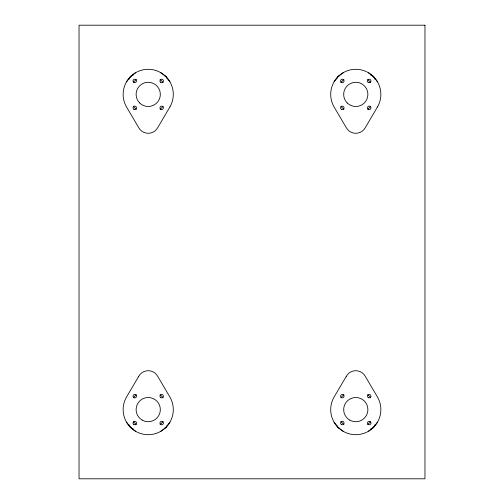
<?xml version="1.0" encoding="UTF-8"?>
<svg xmlns="http://www.w3.org/2000/svg" width="504" height="504" viewBox="0 0 504 504"><rect width="100%" height="100%" fill="white"/><g stroke="black" fill="none" stroke-linecap="round" stroke-linejoin="round"><path stroke-width="0.76" d="M126.504 81.843L130.486 76.652L135.683 72.664M334.058 81.843L338.045 76.652L343.237 72.664M169.942 422.157L165.955 427.348L160.763 431.336M377.496 422.157L373.514 427.348L368.317 431.336M368.317 72.664L373.514 76.652L377.496 81.843M160.763 72.664L165.955 76.652L169.942 81.843M343.237 431.336L338.045 427.348L334.058 422.157M135.683 431.336L130.486 427.348L126.504 422.157M370.654 421.476A19.026 19.026 0 0 1 367.643 424.488M343.917 424.488A19.026 19.026 0 0 1 340.906 421.476M340.906 397.751A19.026 19.026 0 0 1 343.917 394.739M367.643 394.739A19.026 19.026 0 0 1 370.654 397.751M375.077 424.633A6.054 6.054 0 0 1 370.799 428.917M339.299 428.312A6.054 6.054 0 0 1 336.634 425.137M163.094 421.476A19.026 19.026 0 0 1 160.083 424.488M136.357 424.488A19.026 19.026 0 0 1 133.346 421.476M133.346 397.751A19.026 19.026 0 0 1 136.357 394.739M160.083 394.739A19.026 19.026 0 0 1 163.094 397.751M133.201 428.917A6.054 6.054 0 0 1 128.923 424.633M167.366 425.137A6.054 6.054 0 0 1 164.701 428.312M370.654 106.249A19.026 19.026 0 0 1 367.643 109.261M343.917 109.261A19.026 19.026 0 0 1 340.906 106.249M340.906 82.524A19.026 19.026 0 0 1 343.917 79.512M367.643 79.512A19.026 19.026 0 0 1 370.654 82.524M370.799 75.083A6.054 6.054 0 0 1 375.077 79.367M336.634 78.863A6.054 6.054 0 0 1 339.299 75.688M163.094 106.249A19.026 19.026 0 0 1 160.083 109.261M136.357 109.261A19.026 19.026 0 0 1 133.346 106.249M133.346 82.524A19.026 19.026 0 0 1 136.357 79.512M160.083 79.512A19.026 19.026 0 0 1 163.094 82.524M128.923 79.367A6.054 6.054 0 0 1 133.201 75.083M164.701 75.688A6.054 6.054 0 0 1 167.366 78.863M169.942 106.924L157.714 127.657A10.811 10.811 0 0 1 138.726 127.657L126.504 106.924A25.08 25.08 0 0 1 148.22 69.306A25.08 25.08 0 0 1 169.942 106.924M138.726 376.343L126.504 397.076A25.08 25.08 0 0 0 148.22 434.694A25.08 25.08 0 0 0 169.942 397.076L157.714 376.343A10.811 10.811 0 0 0 138.726 376.343M377.496 106.924L365.274 127.657A10.811 10.811 0 0 1 346.286 127.657L334.058 106.924A25.08 25.08 0 0 1 355.78 69.306A25.08 25.08 0 0 1 377.496 106.924M346.286 376.343L334.058 397.076A25.08 25.08 0 0 0 355.78 434.694A25.08 25.08 0 0 0 377.496 397.076L365.274 376.343A10.811 10.811 0 0 0 346.286 376.343M424.966 25.2L79.034 25.2L79.034 478.8L424.966 478.8L424.966 25.2M349.726 420.097A12.109 12.109 0 0 0 367.889 409.613A12.109 12.109 0 0 0 349.726 399.13A12.109 12.109 0 0 0 349.726 420.097M368.367 424.563A1.732 1.732 0 0 0 370.963 423.07A1.732 1.732 0 0 0 368.367 421.571A1.732 1.732 0 0 0 368.367 424.563M341.46 424.563A1.732 1.732 0 0 0 344.056 423.07A1.732 1.732 0 0 0 341.46 421.571A1.732 1.732 0 0 0 341.46 424.563M341.46 397.656A1.732 1.732 0 0 0 344.056 396.163A1.732 1.732 0 0 0 341.46 394.664A1.732 1.732 0 0 0 341.46 397.656M368.367 397.656A1.732 1.732 0 0 0 370.963 396.163A1.732 1.732 0 0 0 368.367 394.664A1.732 1.732 0 0 0 368.367 397.656M142.166 420.097A12.109 12.109 0 0 0 160.329 409.613A12.109 12.109 0 0 0 142.166 399.13A12.109 12.109 0 0 0 142.166 420.097M160.808 424.563A1.732 1.732 0 0 0 163.403 423.07A1.732 1.732 0 0 0 160.808 421.571A1.732 1.732 0 0 0 160.808 424.563M133.9 424.563A1.732 1.732 0 0 0 136.496 423.07A1.732 1.732 0 0 0 133.9 421.571A1.732 1.732 0 0 0 133.9 424.563M133.9 397.656A1.732 1.732 0 0 0 136.496 396.163A1.732 1.732 0 0 0 133.9 394.664A1.732 1.732 0 0 0 133.9 397.656M160.808 397.656A1.732 1.732 0 0 0 163.403 396.163A1.732 1.732 0 0 0 160.808 394.664A1.732 1.732 0 0 0 160.808 397.656M347.218 102.948A12.109 12.109 0 0 0 367.473 97.518A12.109 12.109 0 0 0 352.642 82.694A12.109 12.109 0 0 0 347.218 102.948M341.101 82.158A1.732 1.732 0 0 0 343.999 81.377A1.732 1.732 0 0 0 341.876 79.26A1.732 1.732 0 0 0 341.101 82.158M368.008 82.158A1.732 1.732 0 0 0 370.9 81.377A1.732 1.732 0 0 0 368.783 79.26A1.732 1.732 0 0 0 368.008 82.158M368.367 109.337A1.732 1.732 0 0 0 370.963 107.837A1.732 1.732 0 0 0 368.367 106.344A1.732 1.732 0 0 0 368.367 109.337M341.46 109.337A1.732 1.732 0 0 0 344.056 107.837A1.732 1.732 0 0 0 341.46 106.344A1.732 1.732 0 0 0 341.46 109.337M139.658 102.948A12.109 12.109 0 0 0 159.919 97.518A12.109 12.109 0 0 0 145.089 82.694A12.109 12.109 0 0 0 139.658 102.948M133.547 82.158A1.732 1.732 0 0 0 136.439 81.377A1.732 1.732 0 0 0 134.322 79.26A1.732 1.732 0 0 0 133.547 82.158M160.455 82.158A1.732 1.732 0 0 0 163.346 81.377A1.732 1.732 0 0 0 161.23 79.26A1.732 1.732 0 0 0 160.455 82.158M160.808 109.337A1.732 1.732 0 0 0 163.403 107.837A1.732 1.732 0 0 0 160.808 106.344A1.732 1.732 0 0 0 160.808 109.337M133.9 109.337A1.732 1.732 0 0 0 136.496 107.837A1.732 1.732 0 0 0 133.9 106.344A1.732 1.732 0 0 0 133.9 109.337"/></g></svg>
